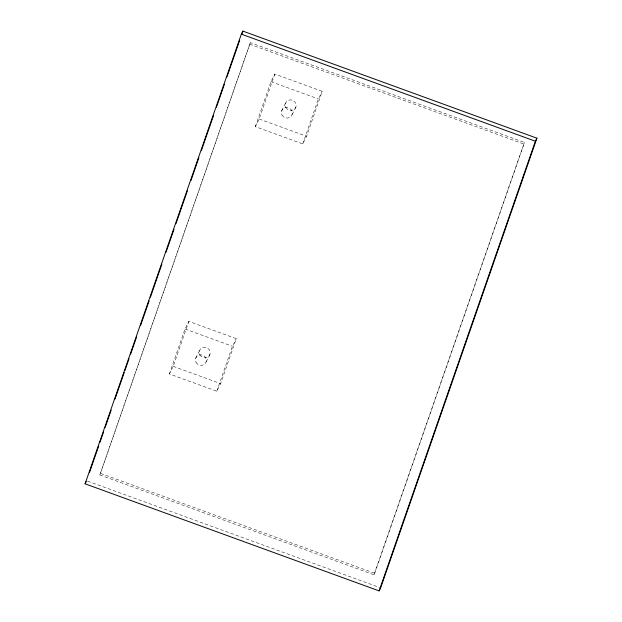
<?xml version="1.0" encoding="UTF-8"?>
<svg xmlns="http://www.w3.org/2000/svg" width="622" height="622" viewBox="0 0 622 622"><rect width="100%" height="100%" fill="white"/><g stroke="black" fill="none" stroke-linecap="round" stroke-linejoin="round"><path stroke-width="0.47" stroke-dasharray="3.11 2.33" d="M99.854 474.959L250.332 42.646L524.439 142.477L374.732 573.266L373.97 574.79L99.854 474.959L250.332 42.646M169.386 373.954L185.014 328.991L188.839 321.38L236.259 338.656L220.631 383.618L216.806 391.23L169.386 373.954L173.211 366.35L188.839 321.38M255.331 126.639L270.959 81.669L274.784 74.065L322.212 91.333L306.584 136.304L302.758 143.907L255.331 126.639L259.156 119.027L274.784 74.065M216.806 391.23L232.434 346.26L236.259 338.656M302.758 143.907L318.386 98.937L322.212 91.333M373.97 574.79L524.439 142.477M281.642 110.887L285.467 103.283M292.076 114.689L295.901 107.085M195.697 358.21L199.522 350.598M206.131 362.004L209.956 354.4M249.562 44.17L523.677 144.001M270.959 81.669L318.386 98.937M259.156 119.027L306.584 136.304M185.014 328.991L232.434 346.26M173.211 366.35L220.631 383.618M100.624 473.435L374.732 573.266M87.531 481.101L379.731 587.526M199.833 354.657A5.559 5.233 26.7 0 0 209.326 355.613A5.559 5.233 26.7 0 0 205.05 347.231A5.559 5.233 26.7 0 0 199.833 354.657M196.008 362.261A5.559 5.233 26.7 0 0 205.501 363.225A5.559 5.233 26.7 0 0 201.217 354.835A5.559 5.233 26.7 0 0 196.008 362.261M285.778 107.334A5.559 5.233 26.7 0 0 295.279 108.298A5.559 5.233 26.7 0 0 290.995 99.909A5.559 5.233 26.7 0 0 285.778 107.334M281.953 114.946A5.559 5.233 26.7 0 0 291.454 115.902A5.559 5.233 26.7 0 0 287.17 107.52A5.559 5.233 26.7 0 0 281.953 114.946"/><path stroke-width="0.93" d="M85.082 483.815L241.359 34.14L242.883 31.1L536.918 138.185L380.641 587.86L379.117 590.9L85.082 483.815L86.233 481.529M89.482 472.51L98.735 445.896M100.01 442.226L103.516 432.134M105.11 427.547L111.175 410.108M115 399.099L124.245 372.485M124.882 370.65L129.034 358.715M130.628 354.128L136.685 336.696M140.51 325.679L149.125 300.9M150.4 297.23L161.883 264.195M166.027 252.268L173.997 229.324M175.909 223.819L187.393 190.783M190.9 180.683L198.877 157.739M201.427 150.4L213.548 115.529M216.417 107.272L224.387 84.328M226.937 76.988L239.695 40.274M241.927 33.852L242.883 31.1M379.117 590.9L535.386 141.225L536.918 138.185M241.359 34.14L535.386 141.225"/></g></svg>
